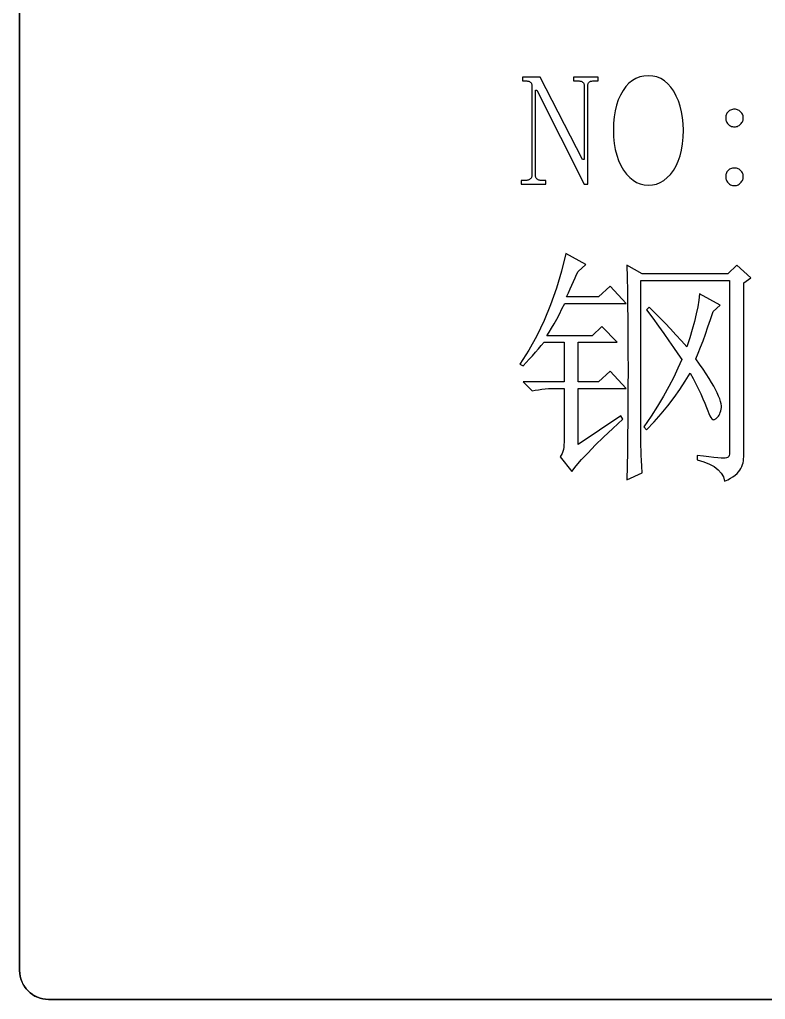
# Model space of a CAD drawing. Extents: x -190 to 190, y -140 to 140.
# Drawn here: x -190 to -164.08, y -140 to -105.94 of the extents above; entities that cross this region are included whole.
import ezdxf

# ---------------------------------------------------------------- set-up
doc = ezdxf.new("R2010")
doc.units = 0
doc.header["$MEASUREMENT"] = 0
doc.layers.get('0').update_dxf_attribs({"linetype": 'CONTINUOUS'})

msp = doc.modelspace()

# ---------------------------------------------------------------- linework, layer by layer
for points in [[(-190, -0.299), (-190.000996, -0.3), (-190.000996, -0.3), (-190.000996, -139), (-190.000996, -139, 0.414222), (-189, -140.000996), (-189, -140.000996), (-0.3, -140.000996), (-0.3, -140.000996), (-0.299, -140), (-0.299, -140), (-0.3, -139.999004), (-0.3, -139.999004), (-189, -139.999004), (-189, -139.999004, -0.414222), (-189.999004, -139), (-189.999004, -139), (-189.999004, -0.3), (-189.999004, -0.3), (-190, -0.299)], [(-0.300001, -140), (-189.00002, -140), (-189.00002, -140, -0.414214), (-190, -139.00001), (-190, -139.00001), (-190, -0.300007)]]:
    msp.add_lwpolyline(points, format="xyb")
for points in [[(-170.375, -110.807002), (-170.43, -110.807002), (-170.43, -110.807002), (-171.901992, -107.945), (-171.901992, -107.945), (-172.526992, -107.945), (-172.526992, -107.945), (-172.526992, -108.07), (-172.526992, -108.07), (-172.401992, -108.07), (-172.401992, -108.07), (-172.371992, -108.070996), (-172.371992, -108.070996), (-172.345, -108.074004), (-172.345, -108.074004), (-172.32, -108.077998), (-172.32, -108.077998), (-172.298008, -108.084004), (-172.298008, -108.084004), (-172.279004, -108.092002), (-172.279004, -108.092002), (-172.262988, -108.101006), (-172.262988, -108.101006), (-172.25, -108.112002), (-172.25, -108.112002), (-172.235, -108.125), (-172.235, -108.125), (-172.222012, -108.139004), (-172.222012, -108.139004), (-172.212012, -108.156006), (-172.212012, -108.156006), (-172.204004, -108.172998), (-172.204004, -108.172998), (-172.199004, -108.192998), (-172.199004, -108.192998), (-172.195, -108.213994), (-172.195, -108.213994), (-172.194004, -108.237002), (-172.194004, -108.237002), (-172.194004, -111.348008), (-172.194004, -111.348008), (-172.195, -111.371006), (-172.195, -111.371006), (-172.199004, -111.392002), (-172.199004, -111.392002), (-172.204004, -111.411992), (-172.204004, -111.411992), (-172.212012, -111.43), (-172.212012, -111.43), (-172.222012, -111.445996), (-172.222012, -111.445996), (-172.235, -111.46), (-172.235, -111.46), (-172.25, -111.472998), (-172.25, -111.472998), (-172.262988, -111.487998), (-172.262988, -111.487998), (-172.279004, -111.5), (-172.279004, -111.5), (-172.298008, -111.510996), (-172.298008, -111.510996), (-172.32, -111.519004), (-172.32, -111.519004), (-172.345, -111.524004), (-172.345, -111.524004), (-172.371992, -111.527998), (-172.371992, -111.527998), (-172.401992, -111.529004), (-172.401992, -111.529004), (-172.569004, -111.529004), (-172.569004, -111.529004), (-172.569004, -111.653994), (-172.569004, -111.653994), (-171.708008, -111.653994), (-171.708008, -111.653994), (-171.708008, -111.529004), (-171.708008, -111.529004), (-171.875, -111.529004), (-171.875, -111.529004), (-171.901992, -111.527998), (-171.901992, -111.527998), (-171.927012, -111.524004), (-171.927012, -111.524004), (-171.95, -111.519004), (-171.95, -111.519004), (-171.972012, -111.510996), (-171.972012, -111.510996), (-171.992012, -111.5), (-171.992012, -111.5), (-172.010996, -111.487998), (-172.010996, -111.487998), (-172.027012, -111.472998), (-172.027012, -111.472998), (-172.038008, -111.46), (-172.038008, -111.46), (-172.048008, -111.445996), (-172.048008, -111.445996), (-172.055, -111.43), (-172.055, -111.43), (-172.060996, -111.411992), (-172.060996, -111.411992), (-172.065996, -111.392002), (-172.065996, -111.392002), (-172.068008, -111.371006), (-172.068008, -111.371006), (-172.069004, -111.348008), (-172.069004, -111.348008), (-172.069004, -108.39), (-172.069004, -108.39), (-172.027012, -108.39), (-172.027012, -108.39), (-170.375, -111.653994), (-170.375, -111.653994), (-170.25, -111.653994), (-170.25, -111.653994), (-170.25, -108.237002), (-170.25, -108.237002), (-170.249004, -108.213994), (-170.249004, -108.213994), (-170.245996, -108.192998), (-170.245996, -108.192998), (-170.241992, -108.172998), (-170.241992, -108.172998), (-170.236016, -108.156006), (-170.236016, -108.156006), (-170.228008, -108.139004), (-170.228008, -108.139004), (-170.219004, -108.125), (-170.219004, -108.125), (-170.207988, -108.112002), (-170.207988, -108.112002), (-170.190996, -108.101006), (-170.190996, -108.101006), (-170.173008, -108.092002), (-170.173008, -108.092002), (-170.153008, -108.084004), (-170.153008, -108.084004), (-170.130996, -108.077998), (-170.130996, -108.077998), (-170.106992, -108.074004), (-170.106992, -108.074004), (-170.082012, -108.070996), (-170.082012, -108.070996), (-170.055, -108.07), (-170.055, -108.07), (-169.888008, -108.07), (-169.888008, -108.07), (-169.888008, -107.945), (-169.888008, -107.945), (-170.75, -107.945), (-170.75, -107.945), (-170.75, -108.07), (-170.75, -108.07), (-170.582988, -108.07), (-170.582988, -108.07), (-170.553008, -108.070996), (-170.553008, -108.070996), (-170.525, -108.074004), (-170.525, -108.074004), (-170.5, -108.077998), (-170.5, -108.077998), (-170.479004, -108.084004), (-170.479004, -108.084004), (-170.46, -108.092002), (-170.46, -108.092002), (-170.443008, -108.101006), (-170.443008, -108.101006), (-170.43, -108.112002), (-170.43, -108.112002), (-170.415, -108.125), (-170.415, -108.125), (-170.403008, -108.139004), (-170.403008, -108.139004), (-170.393008, -108.156006), (-170.393008, -108.156006), (-170.385, -108.172998), (-170.385, -108.172998), (-170.379004, -108.192998), (-170.379004, -108.192998), (-170.375996, -108.213994), (-170.375996, -108.213994), (-170.375, -108.237002), (-170.375, -108.237002), (-170.375, -110.807002)], [(-168.152012, -107.89), (-168.302988, -107.9), (-168.302988, -107.9), (-168.445, -107.932002), (-168.445, -107.932002), (-168.578008, -107.983994), (-168.578008, -107.983994), (-168.703008, -108.057998), (-168.703008, -108.057998), (-168.82, -108.152002), (-168.82, -108.152002), (-168.927988, -108.267002), (-168.927988, -108.267002), (-169.026992, -108.404004), (-169.026992, -108.404004), (-169.115996, -108.561006), (-169.115996, -108.561006), (-169.190996, -108.731006), (-169.190996, -108.731006), (-169.251992, -108.915), (-169.251992, -108.915), (-169.299004, -109.110996), (-169.299004, -109.110996), (-169.332988, -109.320996), (-169.332988, -109.320996), (-169.354004, -109.543008), (-169.354004, -109.543008), (-169.360996, -109.779004), (-169.360996, -109.779004), (-169.354004, -110.017998), (-169.354004, -110.017998), (-169.331992, -110.243994), (-169.331992, -110.243994), (-169.296992, -110.455996), (-169.296992, -110.455996), (-169.246992, -110.653994), (-169.246992, -110.653994), (-169.184004, -110.839004), (-169.184004, -110.839004), (-169.106016, -111.01), (-169.106016, -111.01), (-169.012988, -111.167998), (-169.012988, -111.167998), (-168.906992, -111.307998), (-168.906992, -111.307998), (-168.795996, -111.426006), (-168.795996, -111.426006), (-168.678008, -111.522998), (-168.678008, -111.522998), (-168.555, -111.598994), (-168.555, -111.598994), (-168.427012, -111.652002), (-168.427012, -111.652002), (-168.291992, -111.685), (-168.291992, -111.685), (-168.152012, -111.695), (-168.152012, -111.695), (-168.005, -111.685), (-168.005, -111.685), (-167.866016, -111.653994), (-167.866016, -111.653994), (-167.733008, -111.601006), (-167.733008, -111.601006), (-167.607988, -111.527998), (-167.607988, -111.527998), (-167.490996, -111.432998), (-167.490996, -111.432998), (-167.38, -111.317998), (-167.38, -111.317998), (-167.276992, -111.181992), (-167.276992, -111.181992), (-167.185, -111.027002), (-167.185, -111.027002), (-167.106992, -110.857002), (-167.106992, -110.857002), (-167.044004, -110.671992), (-167.044004, -110.671992), (-166.994004, -110.472002), (-166.994004, -110.472002), (-166.958008, -110.256006), (-166.958008, -110.256006), (-166.936992, -110.025), (-166.936992, -110.025), (-166.93, -109.779004), (-166.93, -109.779004), (-166.936992, -109.557002), (-166.936992, -109.557002), (-166.957012, -109.346006), (-166.957012, -109.346006), (-166.990996, -109.144004), (-166.990996, -109.144004), (-167.039004, -108.951006), (-167.039004, -108.951006), (-167.1, -108.767998), (-167.1, -108.767998), (-167.175, -108.595), (-167.175, -108.595), (-167.263008, -108.432002), (-167.263008, -108.432002), (-167.36, -108.287998), (-167.36, -108.287998), (-167.465996, -108.166006), (-167.465996, -108.166006), (-167.583008, -108.067002), (-167.583008, -108.067002), (-167.71, -107.988994), (-167.71, -107.988994), (-167.846992, -107.933994), (-167.846992, -107.933994), (-167.995, -107.900996), (-167.995, -107.900996), (-168.152012, -107.89)], [(-164.849004, -109.397002), (-164.846992, -109.362002), (-164.846992, -109.362002), (-164.849004, -109.324004), (-164.849004, -109.324004), (-164.855, -109.287002), (-164.855, -109.287002), (-164.865, -109.252998), (-164.865, -109.252998), (-164.879004, -109.222002), (-164.879004, -109.222002), (-164.895996, -109.192002), (-164.895996, -109.192002), (-164.918008, -109.165), (-164.918008, -109.165), (-164.943984, -109.14), (-164.943984, -109.14), (-164.969004, -109.117998), (-164.969004, -109.117998), (-164.995, -109.099004), (-164.995, -109.099004), (-165.023008, -109.084004), (-165.023008, -109.084004), (-165.052988, -109.072002), (-165.052988, -109.072002), (-165.084004, -109.062998), (-165.084004, -109.062998), (-165.117988, -109.057998), (-165.117988, -109.057998), (-165.151992, -109.057002), (-165.151992, -109.057002), (-165.190996, -109.057998), (-165.190996, -109.057998), (-165.226992, -109.062998), (-165.226992, -109.062998), (-165.260996, -109.072002), (-165.260996, -109.072002), (-165.292988, -109.084004), (-165.292988, -109.084004), (-165.322012, -109.099004), (-165.322012, -109.099004), (-165.35, -109.117998), (-165.35, -109.117998), (-165.375, -109.14), (-165.375, -109.14), (-165.397012, -109.165), (-165.397012, -109.165), (-165.415, -109.192002), (-165.415, -109.192002), (-165.430996, -109.222002), (-165.430996, -109.222002), (-165.443008, -109.252998), (-165.443008, -109.252998), (-165.450996, -109.287002), (-165.450996, -109.287002), (-165.455996, -109.324004), (-165.455996, -109.324004), (-165.457988, -109.362002), (-165.457988, -109.362002), (-165.455996, -109.397002), (-165.455996, -109.397002), (-165.450996, -109.43), (-165.450996, -109.43), (-165.443008, -109.462002), (-165.443008, -109.462002), (-165.430996, -109.490996), (-165.430996, -109.490996), (-165.415, -109.518994), (-165.415, -109.518994), (-165.397012, -109.545996), (-165.397012, -109.545996), (-165.375, -109.57), (-165.375, -109.57), (-165.35, -109.595996), (-165.35, -109.595996), (-165.322012, -109.617998), (-165.322012, -109.617998), (-165.292988, -109.636006), (-165.292988, -109.636006), (-165.260996, -109.65), (-165.260996, -109.65), (-165.226992, -109.66), (-165.226992, -109.66), (-165.190996, -109.665996), (-165.190996, -109.665996), (-165.151992, -109.667998), (-165.151992, -109.667998), (-165.117988, -109.665996), (-165.117988, -109.665996), (-165.084004, -109.66), (-165.084004, -109.66), (-165.052988, -109.65), (-165.052988, -109.65), (-165.023008, -109.636006), (-165.023008, -109.636006), (-164.995, -109.617998), (-164.995, -109.617998), (-164.969004, -109.595996), (-164.969004, -109.595996), (-164.943984, -109.57), (-164.943984, -109.57), (-164.918008, -109.545996), (-164.918008, -109.545996), (-164.895996, -109.518994), (-164.895996, -109.518994), (-164.879004, -109.490996), (-164.879004, -109.490996), (-164.865, -109.462002), (-164.865, -109.462002), (-164.855, -109.43), (-164.855, -109.43), (-164.849004, -109.397002)], [(-164.849004, -111.438994), (-164.846992, -111.404004), (-164.846992, -111.404004), (-164.849004, -111.365), (-164.849004, -111.365), (-164.855, -111.328994), (-164.855, -111.328994), (-164.865, -111.295), (-164.865, -111.295), (-164.879004, -111.262998), (-164.879004, -111.262998), (-164.895996, -111.234004), (-164.895996, -111.234004), (-164.918008, -111.207002), (-164.918008, -111.207002), (-164.943984, -111.181992), (-164.943984, -111.181992), (-164.969004, -111.158994), (-164.969004, -111.158994), (-164.995, -111.140996), (-164.995, -111.140996), (-165.023008, -111.125), (-165.023008, -111.125), (-165.052988, -111.114004), (-165.052988, -111.114004), (-165.084004, -111.105), (-165.084004, -111.105), (-165.117988, -111.1), (-165.117988, -111.1), (-165.151992, -111.097998), (-165.151992, -111.097998), (-165.190996, -111.1), (-165.190996, -111.1), (-165.226992, -111.105), (-165.226992, -111.105), (-165.260996, -111.114004), (-165.260996, -111.114004), (-165.292988, -111.125), (-165.292988, -111.125), (-165.322012, -111.140996), (-165.322012, -111.140996), (-165.35, -111.158994), (-165.35, -111.158994), (-165.375, -111.181992), (-165.375, -111.181992), (-165.397012, -111.207002), (-165.397012, -111.207002), (-165.415, -111.234004), (-165.415, -111.234004), (-165.430996, -111.262998), (-165.430996, -111.262998), (-165.443008, -111.295), (-165.443008, -111.295), (-165.450996, -111.328994), (-165.450996, -111.328994), (-165.455996, -111.365), (-165.455996, -111.365), (-165.457988, -111.404004), (-165.457988, -111.404004), (-165.455996, -111.438994), (-165.455996, -111.438994), (-165.450996, -111.472002), (-165.450996, -111.472002), (-165.443008, -111.502998), (-165.443008, -111.502998), (-165.430996, -111.532998), (-165.430996, -111.532998), (-165.415, -111.560996), (-165.415, -111.560996), (-165.397012, -111.587002), (-165.397012, -111.587002), (-165.375, -111.612002), (-165.375, -111.612002), (-165.35, -111.637998), (-165.35, -111.637998), (-165.322012, -111.66), (-165.322012, -111.66), (-165.292988, -111.677998), (-165.292988, -111.677998), (-165.260996, -111.691992), (-165.260996, -111.691992), (-165.226992, -111.700996), (-165.226992, -111.700996), (-165.190996, -111.707002), (-165.190996, -111.707002), (-165.151992, -111.708994), (-165.151992, -111.708994), (-165.117988, -111.707002), (-165.117988, -111.707002), (-165.084004, -111.700996), (-165.084004, -111.700996), (-165.052988, -111.691992), (-165.052988, -111.691992), (-165.023008, -111.677998), (-165.023008, -111.677998), (-164.995, -111.66), (-164.995, -111.66), (-164.969004, -111.637998), (-164.969004, -111.637998), (-164.943984, -111.612002), (-164.943984, -111.612002), (-164.918008, -111.587002), (-164.918008, -111.587002), (-164.895996, -111.560996), (-164.895996, -111.560996), (-164.879004, -111.532998), (-164.879004, -111.532998), (-164.865, -111.502998), (-164.865, -111.502998), (-164.855, -111.472002), (-164.855, -111.472002), (-164.849004, -111.438994)], [(-169.099004, -119.714004), (-170.588008, -120.714004), (-170.588008, -120.714004), (-170.588008, -118.757998), (-170.588008, -118.757998), (-168.920996, -118.757998), (-168.920996, -118.757998), (-169.475996, -118.157998), (-169.475996, -118.157998), (-169.875996, -118.536006), (-169.875996, -118.536006), (-170.588008, -118.536006), (-170.588008, -118.536006), (-170.588008, -117.158008), (-170.588008, -117.158008), (-169.231992, -117.158008), (-169.231992, -117.158008), (-169.765, -116.602998), (-169.765, -116.602998), (-170.099004, -116.935996), (-170.099004, -116.935996), (-171.675996, -116.935996), (-171.675996, -116.935996), (-171.592988, -116.803994), (-171.592988, -116.803994), (-171.508008, -116.662002), (-171.508008, -116.662002), (-171.421016, -116.51), (-171.421016, -116.51), (-171.331992, -116.347998), (-171.331992, -116.347998), (-171.240996, -116.177002), (-171.240996, -116.177002), (-171.149004, -115.995), (-171.149004, -115.995), (-171.054004, -115.803008), (-171.054004, -115.803008), (-168.920996, -115.803008), (-168.920996, -115.803008), (-169.475996, -115.202998), (-169.475996, -115.202998), (-169.875996, -115.580996), (-169.875996, -115.580996), (-170.987988, -115.580996), (-170.987988, -115.580996), (-170.925, -115.437002), (-170.925, -115.437002), (-170.864004, -115.299004), (-170.864004, -115.299004), (-170.805, -115.167002), (-170.805, -115.167002), (-170.747988, -115.04), (-170.747988, -115.04), (-170.692988, -114.919004), (-170.692988, -114.919004), (-170.638984, -114.802002), (-170.638984, -114.802002), (-170.588008, -114.692002), (-170.588008, -114.692002), (-170.320996, -114.447002), (-170.320996, -114.447002), (-171.01, -114.069004), (-171.01, -114.069004), (-171.161992, -114.687002), (-171.161992, -114.687002), (-171.34, -115.280996), (-171.34, -115.280996), (-171.543008, -115.852998), (-171.543008, -115.852998), (-171.772012, -116.402002), (-171.772012, -116.402002), (-172.025996, -116.929004), (-172.025996, -116.929004), (-172.305, -117.432998), (-172.305, -117.432998), (-172.61, -117.913994), (-172.61, -117.913994), (-172.499004, -117.981006), (-172.499004, -117.981006), (-172.390996, -117.86), (-172.390996, -117.86), (-172.285, -117.740996), (-172.285, -117.740996), (-172.179004, -117.622998), (-172.179004, -117.622998), (-172.074004, -117.505), (-172.074004, -117.505), (-171.97, -117.389004), (-171.97, -117.389004), (-171.866992, -117.272998), (-171.866992, -117.272998), (-171.765, -117.158008), (-171.765, -117.158008), (-171.075996, -117.158008), (-171.075996, -117.158008), (-171.075996, -118.536006), (-171.075996, -118.536006), (-172.499004, -118.536006), (-172.499004, -118.536006), (-172.188008, -118.847002), (-172.188008, -118.847002), (-172.078008, -118.823994), (-172.078008, -118.823994), (-171.965996, -118.804004), (-171.965996, -118.804004), (-171.851992, -118.787002), (-171.851992, -118.787002), (-171.734004, -118.775), (-171.734004, -118.775), (-171.614004, -118.766006), (-171.614004, -118.766006), (-171.490996, -118.76), (-171.490996, -118.76), (-171.365, -118.757998), (-171.365, -118.757998), (-171.075996, -118.757998), (-171.075996, -118.757998), (-171.075996, -120.625), (-171.075996, -120.625), (-171.079004, -120.716992), (-171.079004, -120.716992), (-171.086992, -120.802998), (-171.086992, -120.802998), (-171.100996, -120.881992), (-171.100996, -120.881992), (-171.12, -120.955), (-171.12, -120.955), (-171.143984, -121.022002), (-171.143984, -121.022002), (-171.174004, -121.082002), (-171.174004, -121.082002), (-171.21, -121.136006), (-171.21, -121.136006), (-170.81, -121.647002), (-170.81, -121.647002), (-170.654004, -121.451992), (-170.654004, -121.451992), (-170.465, -121.235), (-170.465, -121.235), (-170.243984, -120.996992), (-170.243984, -120.996992), (-169.99, -120.737002), (-169.99, -120.737002), (-169.703008, -120.455), (-169.703008, -120.455), (-169.384004, -120.150996), (-169.384004, -120.150996), (-169.031992, -119.825), (-169.031992, -119.825), (-169.099004, -119.714004)], [(-168.887012, -121.460996), (-168.899004, -121.935996), (-168.899004, -121.935996), (-168.365, -121.692002), (-168.365, -121.692002), (-168.376992, -121.467002), (-168.376992, -121.467002), (-168.386992, -121.262002), (-168.386992, -121.262002), (-168.395, -121.077002), (-168.395, -121.077002), (-168.401992, -120.912002), (-168.401992, -120.912002), (-168.405996, -120.767002), (-168.405996, -120.767002), (-168.409004, -120.640996), (-168.409004, -120.640996), (-168.41, -120.535996), (-168.41, -120.535996), (-168.41, -115.002998), (-168.41, -115.002998), (-165.320996, -115.002998), (-165.320996, -115.002998), (-165.320996, -121.002998), (-165.320996, -121.002998), (-165.324004, -121.05), (-165.324004, -121.05), (-165.334004, -121.09), (-165.334004, -121.09), (-165.349004, -121.122998), (-165.349004, -121.122998), (-165.371992, -121.147998), (-165.371992, -121.147998), (-165.4, -121.165996), (-165.4, -121.165996), (-165.435, -121.177002), (-165.435, -121.177002), (-165.475996, -121.180996), (-165.475996, -121.180996), (-165.535, -121.183994), (-165.535, -121.183994), (-165.62, -121.182002), (-165.62, -121.182002), (-165.731992, -121.175), (-165.731992, -121.175), (-165.871992, -121.162002), (-165.871992, -121.162002), (-166.039004, -121.143994), (-166.039004, -121.143994), (-166.233008, -121.120996), (-166.233008, -121.120996), (-166.454004, -121.092002), (-166.454004, -121.092002), (-166.454004, -121.247002), (-166.454004, -121.247002), (-166.222012, -121.311006), (-166.222012, -121.311006), (-166.022012, -121.389004), (-166.022012, -121.389004), (-165.854004, -121.48), (-165.854004, -121.48), (-165.718008, -121.585), (-165.718008, -121.585), (-165.612988, -121.702998), (-165.612988, -121.702998), (-165.54, -121.835), (-165.54, -121.835), (-165.499004, -121.981006), (-165.499004, -121.981006), (-165.39, -121.935), (-165.39, -121.935), (-165.291992, -121.885996), (-165.291992, -121.885996), (-165.205, -121.835), (-165.205, -121.835), (-165.129004, -121.780996), (-165.129004, -121.780996), (-165.062988, -121.724004), (-165.062988, -121.724004), (-165.009004, -121.665), (-165.009004, -121.665), (-164.965, -121.602998), (-164.965, -121.602998), (-164.93, -121.538994), (-164.93, -121.538994), (-164.9, -121.473994), (-164.9, -121.473994), (-164.875996, -121.407998), (-164.875996, -121.407998), (-164.856992, -121.342002), (-164.856992, -121.342002), (-164.842988, -121.274004), (-164.842988, -121.274004), (-164.835, -121.205996), (-164.835, -121.205996), (-164.831992, -121.136006), (-164.831992, -121.136006), (-164.831992, -115.092002), (-164.831992, -115.092002), (-164.588008, -114.914004), (-164.588008, -114.914004), (-165.075996, -114.47), (-165.075996, -114.47), (-165.388008, -114.780996), (-165.388008, -114.780996), (-168.365, -114.780996), (-168.365, -114.780996), (-168.899004, -114.47), (-168.899004, -114.47), (-168.887012, -114.903008), (-168.887012, -114.903008), (-168.877012, -115.365996), (-168.877012, -115.365996), (-168.869004, -115.857002), (-168.869004, -115.857002), (-168.861992, -116.377998), (-168.861992, -116.377998), (-168.858008, -116.927998), (-168.858008, -116.927998), (-168.855, -117.505996), (-168.855, -117.505996), (-168.854004, -118.114004), (-168.854004, -118.114004), (-168.855, -118.730996), (-168.855, -118.730996), (-168.858008, -119.323994), (-168.858008, -119.323994), (-168.861992, -119.893994), (-168.861992, -119.893994), (-168.869004, -120.44), (-168.869004, -120.44), (-168.877012, -120.962002), (-168.877012, -120.962002), (-168.887012, -121.460996)], [(-167.935996, -116.117002), (-168.120996, -115.935996), (-168.120996, -115.935996), (-168.21, -116.025), (-168.21, -116.025), (-167.993984, -116.315996), (-167.993984, -116.315996), (-167.793008, -116.593008), (-167.793008, -116.593008), (-167.604004, -116.855), (-167.604004, -116.855), (-167.43, -117.103008), (-167.43, -117.103008), (-167.269004, -117.335996), (-167.269004, -117.335996), (-167.120996, -117.554004), (-167.120996, -117.554004), (-166.988008, -117.757998), (-166.988008, -117.757998), (-167.117988, -118.061992), (-167.117988, -118.061992), (-167.266992, -118.375), (-167.266992, -118.375), (-167.435, -118.699004), (-167.435, -118.699004), (-167.621992, -119.032002), (-167.621992, -119.032002), (-167.829004, -119.375), (-167.829004, -119.375), (-168.054004, -119.727998), (-168.054004, -119.727998), (-168.299004, -120.092002), (-168.299004, -120.092002), (-168.21, -120.203008), (-168.21, -120.203008), (-167.945, -119.923008), (-167.945, -119.923008), (-167.695996, -119.641992), (-167.695996, -119.641992), (-167.464004, -119.360996), (-167.464004, -119.360996), (-167.247988, -119.077998), (-167.247988, -119.077998), (-167.049004, -118.795), (-167.049004, -118.795), (-166.865996, -118.51), (-166.865996, -118.51), (-166.698984, -118.225), (-166.698984, -118.225), (-166.594004, -118.417998), (-166.594004, -118.417998), (-166.497012, -118.603994), (-166.497012, -118.603994), (-166.408008, -118.782998), (-166.408008, -118.782998), (-166.325, -118.954004), (-166.325, -118.954004), (-166.25, -119.117998), (-166.25, -119.117998), (-166.181992, -119.275), (-166.181992, -119.275), (-166.121016, -119.425), (-166.121016, -119.425), (-166.082988, -119.537002), (-166.082988, -119.537002), (-166.047012, -119.632002), (-166.047012, -119.632002), (-166.010996, -119.709004), (-166.010996, -119.709004), (-165.975996, -119.77), (-165.975996, -119.77), (-165.941992, -119.812998), (-165.941992, -119.812998), (-165.908984, -119.838994), (-165.908984, -119.838994), (-165.875996, -119.847002), (-165.875996, -119.847002), (-165.862988, -119.845), (-165.862988, -119.845), (-165.847012, -119.84), (-165.847012, -119.84), (-165.83, -119.831006), (-165.83, -119.831006), (-165.810996, -119.817998), (-165.810996, -119.817998), (-165.79, -119.802002), (-165.79, -119.802002), (-165.767988, -119.782002), (-165.767988, -119.782002), (-165.742988, -119.757998), (-165.742988, -119.757998), (-165.712988, -119.723994), (-165.712988, -119.723994), (-165.686992, -119.685996), (-165.686992, -119.685996), (-165.664004, -119.642998), (-165.664004, -119.642998), (-165.645, -119.595), (-165.645, -119.595), (-165.63, -119.542998), (-165.63, -119.542998), (-165.618008, -119.485996), (-165.618008, -119.485996), (-165.61, -119.425), (-165.61, -119.425), (-165.608008, -119.362998), (-165.608008, -119.362998), (-165.617012, -119.292998), (-165.617012, -119.292998), (-165.635996, -119.212998), (-165.635996, -119.212998), (-165.664004, -119.124004), (-165.664004, -119.124004), (-165.703008, -119.025996), (-165.703008, -119.025996), (-165.750996, -118.919004), (-165.750996, -118.919004), (-165.81, -118.802998), (-165.81, -118.802998), (-165.873008, -118.682998), (-165.873008, -118.682998), (-165.948008, -118.552998), (-165.948008, -118.552998), (-166.034004, -118.410996), (-166.034004, -118.410996), (-166.133008, -118.258994), (-166.133008, -118.258994), (-166.243008, -118.095), (-166.243008, -118.095), (-166.365, -117.921006), (-166.365, -117.921006), (-166.499004, -117.735996), (-166.499004, -117.735996), (-166.415996, -117.538994), (-166.415996, -117.538994), (-166.332012, -117.33), (-166.332012, -117.33), (-166.246992, -117.107998), (-166.246992, -117.107998), (-166.160996, -116.872998), (-166.160996, -116.872998), (-166.075, -116.625), (-166.075, -116.625), (-165.986992, -116.365), (-165.986992, -116.365), (-165.898984, -116.091992), (-165.898984, -116.091992), (-165.654004, -115.87), (-165.654004, -115.87), (-166.365, -115.47), (-166.365, -115.47), (-166.390996, -115.687002), (-166.390996, -115.687002), (-166.429004, -115.919004), (-166.429004, -115.919004), (-166.48, -116.167002), (-166.48, -116.167002), (-166.543008, -116.430996), (-166.543008, -116.430996), (-166.619004, -116.71), (-166.619004, -116.71), (-166.707988, -117.004004), (-166.707988, -117.004004), (-166.81, -117.314004), (-166.81, -117.314004), (-167, -117.100996), (-167, -117.100996), (-167.189004, -116.892998), (-167.189004, -116.892998), (-167.376992, -116.690996), (-167.376992, -116.690996), (-167.564004, -116.494004), (-167.564004, -116.494004), (-167.750996, -116.302998), (-167.750996, -116.302998), (-167.935996, -116.117002)]]:
    msp.add_lwpolyline(points)

doc.saveas('drawing.dxf')
